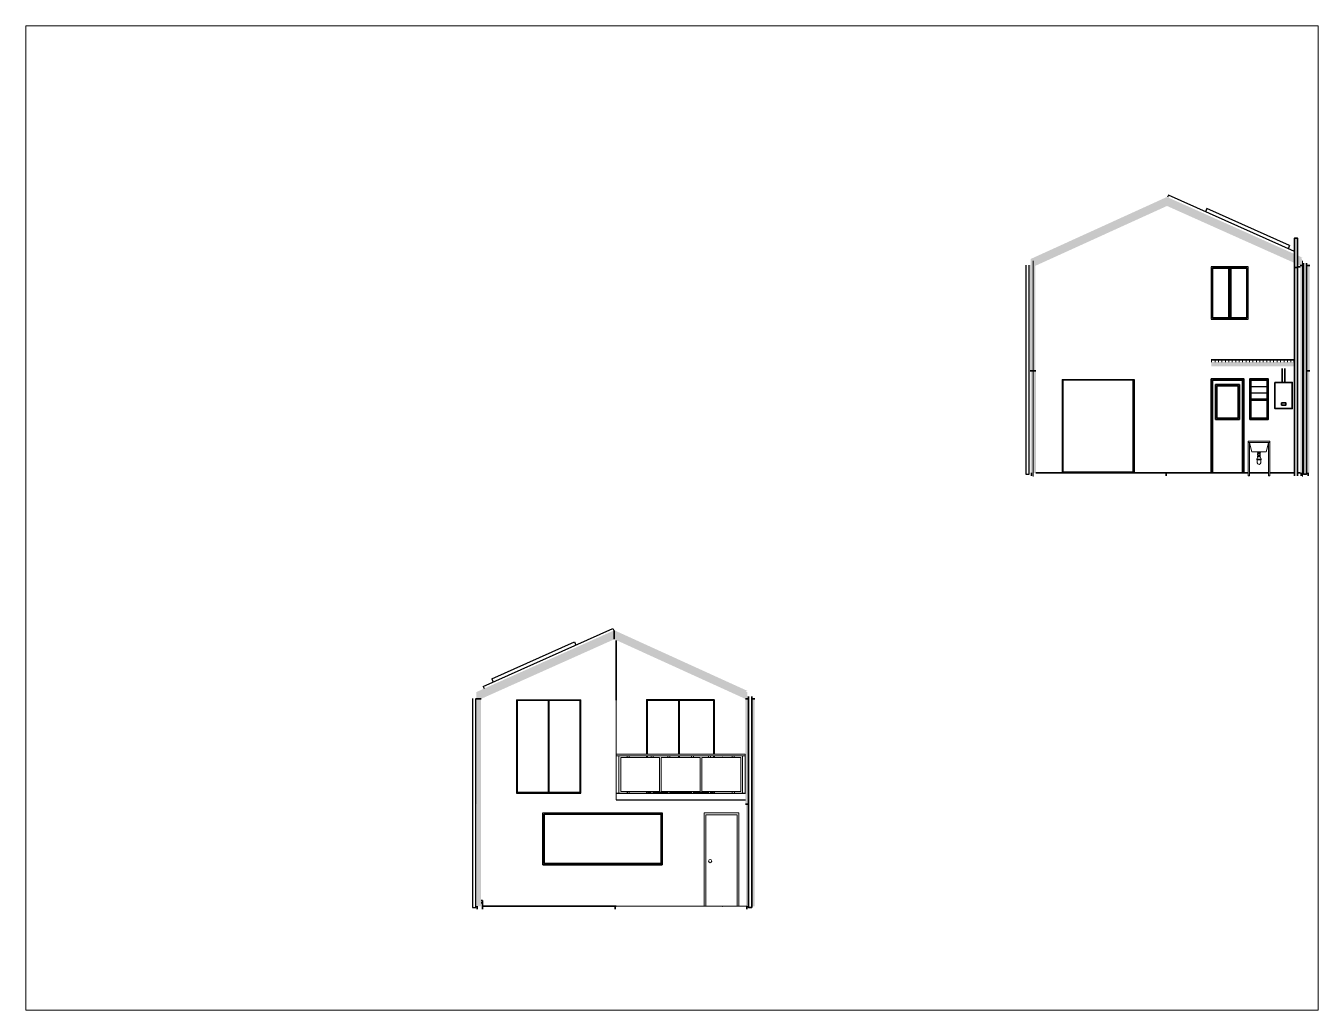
# Paper-space layout 'Layout1' of a CAD drawing. Header units: inches. Extents: x 1.05 to 9.45, y 0.8 to 7.2.
# The model-space entities are those that its viewports show. They can reach past a viewport. Long polylines and large blocks are cut down to what shows.
import ezdxf

# ---------------------------------------------------------------- set-up
doc = ezdxf.new("R2010")
doc.units = ezdxf.units.IN
doc.header["$MEASUREMENT"] = 0
doc.layers.add('_AUX', color=210, linetype='Continuous', lineweight=18, plot=False)
for name, color, linetype, lineweight in [('A-ELEV-MBE1', 7, 'Continuous', 35), ('A-ELEV-MBE2', 4, 'Continuous', 25), ('A-ELEV-PATT', 8, 'Continuous', 18), ('A-FURN', 8, 'Continuous', 18)]:
    doc.layers.add(name, color=color, linetype=linetype, lineweight=lineweight)

msp = doc.modelspace()

# ---------------------------------------------------------------- hatches: boundary and pattern name
at = {"layer": 'A-ELEV-PATT'}
h = msp.add_hatch(color=252, dxfattribs=at)
h.paths.add_polyline_path([(65.315, 18.589), (65.257, 18.589), (65.257, 16.239), (65.315, 16.239)])
h.paths.add_polyline_path([(65.182, 21.009), (65.111, 21.009), (65.111, 18.589), (65.111, 16.239), (65.182, 16.239)])
h.paths.add_polyline_path([(65.327, 21.009), (65.257, 21.009), (65.257, 18.589), (65.327, 18.589)])
h.paths.add_polyline_path([(64.974, 21.276), (62.043, 22.588), (58.905, 21.159), (58.905, 21.019), (58.895, 21.019), (58.895, 21.009), (59.029, 21.009), (62.044, 22.381), (64.974, 21.07)])
h.paths.add_polyline_path([(65.153, 21.17), (65.133, 21.17), (65.133, 21.19), (65.165, 21.19), (65.049, 21.243), (65.049, 21.037), (65.111, 21.009), (65.182, 21.009), (65.182, 21.067), (65.153, 21.067)])
h = msp.add_hatch(color=252, dxfattribs=at)
h.paths.add_polyline_path([(59.015, 21.009), (58.895, 21.009), (58.895, 18.589), (59.015, 18.589)])
h.paths.add_polyline_path([(59.027, 18.589), (58.907, 18.589), (58.907, 16.239), (59.027, 16.239)])
h = msp.add_hatch(color=252, dxfattribs=at)
h.paths.add_polyline_path([(64.851, 18.789), (63.063, 18.789), (63.063, 18.689), (64.851, 18.689)])
h.paths.add_polyline_path([(64.959, 18.789), (64.851, 18.789), (64.851, 18.689), (64.959, 18.689)])
h = msp.add_hatch(dxfattribs=at)
h.set_pattern_fill('LINE', color=256, scale=0.025, angle=270, style=0)
h.set_pattern_definition([(90, (522.65054, -8.5957), (-0.079375, 2e-17), [])])
h.paths.add_polyline_path([(64.965, 18.839), (63.068, 18.839), (63.068, 18.789), (64.965, 18.789)])
h = msp.add_hatch(color=252, dxfattribs=at)
h.paths.add_polyline_path([(46.263, 11.037), (46.152, 11.037), (46.152, 8.617), (46.263, 8.617)])
h.paths.add_polyline_path([(46.263, 8.617), (46.164, 8.617), (46.164, 6.267), (46.263, 6.267)])
h.paths.add_polyline_path([(49.33, 12.41), (49.331, 12.616), (46.152, 11.193), (46.152, 11.037), (46.263, 11.037)])
h.paths.add_polyline_path([(49.331, 12.616), (49.33, 12.41), (52.345, 11.037), (52.416, 11.037), (52.416, 11.095), (52.388, 11.095), (52.388, 11.198), (52.368, 11.198), (52.368, 11.218), (52.4, 11.218)])
h.paths.add_polyline_path([(52.416, 11.037), (52.346, 11.037), (52.346, 8.617), (52.416, 8.617)])
h.paths.add_polyline_path([(52.562, 11.037), (52.491, 11.037), (52.491, 8.617), (52.562, 8.617)])
h.paths.add_polyline_path([(52.416, 8.617), (52.358, 8.617), (52.358, 6.267), (52.416, 6.267)])
h.paths.add_polyline_path([(52.562, 8.617), (52.491, 8.617), (52.491, 6.267), (52.562, 6.267)])

# ---------------------------------------------------------------- linework, layer by layer
at = {"lineweight": 20}
for p, q in [((50.804, 10.201, 1), (50.804, 10.297, 1)), ((50.829, 10.297, 1), (50.829, 10.201, 1))]:
    msp.add_line(p, q, dxfattribs=at)
for points in [[(59.631, 18.39), (61.287, 18.39)], [(61.262, 18.369), (61.262, 16.259)], [(61.287, 18.39), (61.287, 16.239)]]:
    msp.add_lwpolyline(points)
at = {"layer": '_AUX'}
for points in [[(58.966, 21.115), (58.966, 16.158)], [(65.158, 21.115), (65.158, 16.158)]]:
    msp.add_lwpolyline(points, dxfattribs=at)
at = {"layer": 'A-ELEV-MBE1'}
for p, q in [((63.913, 20.979), (63.063, 20.979)), ((63.883, 20.949), (63.093, 20.949)), ((63.093, 19.809), (63.093, 20.949)), ((63.463, 20.949), (63.463, 19.809)), ((63.488, 20.949), (63.488, 19.809)), ((63.513, 20.949), (63.513, 19.809)), ((63.883, 19.809), (63.883, 20.949)), ((65.049, 20.979), (65.111, 20.979)), ((65.111, 21.009), (65.182, 21.009)), ((65.111, 21.009), (65.182, 21.009)), ((65.257, 21.009), (65.328, 21.009)), ((65.257, 21.009), (65.327, 21.009)), ((63.913, 19.779), (63.063, 19.779)), ((63.883, 19.809), (63.093, 19.809)), ((63.063, 18.839), (64.97, 18.839)), ((64.97, 18.789), (64.97, 18.839)), ((59.027, 18.589), (58.895, 18.589)), ((65.257, 18.589), (65.327, 18.589)), ((63.713, 18.269), (63.163, 18.269)), ((63.163, 18.269), (63.163, 17.469)), ((63.683, 18.239), (63.193, 18.239)), ((63.193, 18.239), (63.193, 17.499)), ((63.683, 17.499), (63.683, 18.239)), ((63.713, 18.269), (63.713, 17.469)), ((63.813, 18.399), (63.813, 16.239)), ((63.063, 17.389), (63.063, 16.239)), ((63.713, 17.469), (63.163, 17.469)), ((63.683, 17.499), (63.193, 17.499)), ((59.027, 16.239), (61.995, 16.239)), ((63.063, 16.239), (61.995, 16.239)), ((63.063, 16.239), (63.813, 16.239)), ((63.911, 16.239), (63.813, 16.239)), ((64.381, 16.239), (63.941, 16.239)), ((64.974, 16.239), (64.411, 16.239)), ((65.049, 16.239), (65.111, 16.239)), ((65.133, 16.169), (65.133, 16.239)), ((65.293, 16.239), (65.293, 16.169)), ((49.329, 12.409), (49.33, 12.615)), ((46.263, 11.037, 1), (46.152, 11.037, 1)), ((52.416, 11.037, 1), (52.345, 11.037, 1)), ((52.416, 11.037, 1), (52.346, 11.037, 1)), ((52.562, 11.037, 1), (52.491, 11.037, 1)), ((52.562, 11.037, 1), (52.491, 11.037, 1)), ((47.078, 8.867, 1), (48.563, 8.867, 1)), ((47.688, 8.418, 1), (47.688, 7.218, 1)), ((47.718, 8.388, 1), (50.405, 8.388, 1)), ((47.718, 7.248, 1), (47.718, 8.388, 1)), ((50.405, 7.248, 1), (50.405, 8.388, 1)), ((50.43, 8.418, 1), (50.43, 7.218, 1)), ((52.416, 8.617, 1), (52.346, 8.617, 1)), ((47.688, 7.218, 1), (50.43, 7.218, 1)), ((47.718, 7.248, 1), (50.405, 7.248, 1)), ((46.176, 6.197, 1), (46.176, 6.267, 1)), ((46.263, 6.397, 1), (46.296, 6.397, 1)), ((46.263, 6.347, 1), (46.296, 6.347, 1)), ((46.296, 6.397, 1), (46.296, 6.197, 1)), ((46.296, 6.267, 1), (49.369, 6.267, 1)), ((52.38, 6.267, 1), (52.38, 6.197, 1))]:
    msp.add_line(p, q, dxfattribs=at)
at = {"layer": 'A-ELEV-MBE1', "lineweight": 20}
for p, q in [((63.063, 19.779), (63.063, 20.979)), ((63.913, 19.779), (63.913, 20.979)), ((59.631, 16.239), (59.631, 18.39)), ((59.656, 16.26), (59.656, 18.369)), ((61.262, 18.369), (59.656, 18.369)), ((61.262, 16.259), (59.656, 16.26)), ((47.078, 8.867, 1), (47.078, 11.018, 1)), ((47.078, 11.018, 1), (48.563, 11.018, 1)), ((48.563, 8.867, 1), (48.563, 11.018, 1)), ((49.369, 11.007, 1), (49.369, 8.717, 1)), ((50.072, 9.767, 1), (50.072, 11.018, 1)), ((50.072, 11.018, 1), (51.633, 11.018, 1)), ((51.633, 9.767, 1), (51.633, 11.018, 1)), ((47.103, 8.888, 1), (47.103, 10.998, 1)), ((47.808, 10.997, 1), (47.103, 10.998, 1)), ((47.808, 8.888, 1), (47.808, 10.998, 1)), ((47.833, 8.888, 1), (47.833, 10.998, 1)), ((48.538, 10.998, 2), (47.833, 10.998, 2)), ((48.538, 8.888, 1), (48.538, 10.997, 1)), ((50.097, 9.767, 1), (50.097, 10.998, 1)), ((50.097, 10.998, 1), (50.804, 10.997, 1)), ((50.804, 9.767, 1), (50.804, 10.997, 1)), ((50.829, 9.767, 1), (50.829, 10.997, 1)), ((50.829, 10.997, 1), (51.608, 10.997, 1)), ((51.608, 9.767, 1), (51.608, 10.998, 1)), ((52.342, 9.767, 1), (49.376, 9.767, 1)), ((49.376, 9.767, 1), (49.376, 8.867, 1)), ((49.376, 9.767, 1), (49.376, 9.727, 1)), ((49.376, 9.727, 1), (52.342, 9.727, 1)), ((49.436, 9.727, 1), (49.436, 8.867, 1)), ((50.072, 9.727, 1), (50.072, 9.687, 1)), ((50.097, 9.727, 1), (50.097, 9.687, 1)), ((50.411, 9.687, 1), (51.306, 9.687, 1)), ((50.804, 9.727, 1), (50.804, 9.687, 1)), ((50.829, 9.727, 1), (50.829, 9.687, 1)), ((51.608, 9.727, 1), (51.608, 9.687, 1)), ((51.633, 9.727, 1), (51.633, 9.687, 1)), ((52.282, 9.727, 1), (52.282, 8.867, 1)), ((52.342, 8.867, 1), (52.342, 9.767, 1)), ((47.103, 8.888, 1), (47.808, 8.888, 1)), ((47.833, 8.888, 1), (48.538, 8.888, 1)), ((50.072, 8.906, 1), (50.072, 8.867, 1)), ((50.093, 8.888, 1), (50.093, 8.906, 1)), ((50.093, 8.888, 1), (50.173, 8.888, 1)), ((50.22, 8.888, 1), (50.56, 8.888, 1)), ((50.607, 8.888, 1), (51.108, 8.888, 1)), ((51.154, 8.888, 1), (51.497, 8.888, 1)), ((51.543, 8.888, 1), (51.613, 8.888, 1)), ((51.613, 8.888, 1), (51.613, 8.906, 1)), ((51.633, 8.867, 1), (51.633, 8.906, 1)), ((51.393, 8.418, 1), (51.393, 6.267, 1)), ((52.193, 8.418, 1), (51.393, 8.418, 1)), ((52.153, 8.372, 1), (51.434, 8.372, 1)), ((51.434, 8.372, 1), (51.434, 6.267, 1)), ((52.153, 6.267, 1), (52.153, 8.372, 1)), ((52.193, 6.267, 1), (52.193, 8.418, 1)), ((49.348, 6.267, 1), (52.38, 6.267, 1)), ((51.024, 6.267, 1), (51.824, 6.267, 1))]:
    msp.add_line(p, q, dxfattribs=at)
at = {"layer": 'A-ELEV-MBE1'}
for points in [[(65.049, 20.979), (65.049, 21.238), (65.049, 21.638), (64.974, 21.638), (64.974, 20.979)], [(64.974, 16.169), (64.974, 20.979)], [(65.049, 16.169), (65.049, 20.979)], [(65.257, 21.067), (65.257, 16.21), (65.182, 16.21), (65.182, 21.067)], [(64.697, 18.319), (64.697, 18.639)], [(64.757, 18.319), (64.757, 18.639)], [(63.813, 18.399), (63.813, 18.399), (63.063, 18.399), (63.063, 16.369)], [(63.783, 16.239), (63.783, 18.369), (63.093, 18.369), (63.093, 16.239)], [(64.527, 18.319), (64.927, 18.319), (64.927, 17.719), (64.527, 17.719), (64.527, 18.319)], [(63.973, 17.934), (64.348, 17.934)], [(63.973, 17.909), (64.348, 17.909)], [(64.68, 17.847), (64.78, 17.847), (64.78, 17.797), (64.68, 17.797), (64.68, 17.847)], [(58.929, 16.239), (58.929, 16.169)], [(62.026, 16.169), (62.026, 16.239)]]:
    msp.add_lwpolyline(points, dxfattribs=at)
for points in [[(63.948, 17.469), (63.948, 18.399), (64.373, 18.399), (64.373, 17.469)], [(63.973, 17.494), (63.973, 18.374), (64.348, 18.374), (64.348, 17.494)]]:
    msp.add_lwpolyline(points, close=True, dxfattribs=at)
at = {"layer": 'A-ELEV-MBE1', "elevation": 1}
for points in [[(49.369, 11.007), (49.369, 12.383)], [(52.416, 11.095), (52.416, 6.238), (52.491, 6.238), (52.491, 11.095)], [(49.348, 6.197), (49.348, 6.267)]]:
    msp.add_lwpolyline(points, dxfattribs=at)
at = {"layer": 'A-ELEV-MBE1', "lineweight": 20, "elevation": 1}
for points in [[(49.476, 9.687), (50.371, 9.687), (50.371, 8.906), (49.476, 8.906)], [(49.626, 9.687), (49.673, 9.687), (49.673, 9.727), (49.626, 9.727)], [(50.174, 9.687), (50.22, 9.687), (50.22, 9.727), (50.174, 9.727)], [(50.411, 9.687), (51.306, 9.687), (51.306, 8.906), (50.411, 8.906)], [(50.561, 9.687), (50.608, 9.687), (50.608, 9.727), (50.561, 9.727)], [(51.109, 9.687), (51.155, 9.687), (51.155, 9.727), (51.109, 9.727)], [(51.346, 9.687), (52.242, 9.687), (52.242, 8.906), (51.346, 8.906)], [(51.496, 9.687), (51.543, 9.687), (51.543, 9.727), (51.496, 9.727)], [(52.044, 9.687), (52.09, 9.687), (52.09, 9.727), (52.044, 9.727)], [(49.626, 8.906), (49.673, 8.906), (49.673, 8.866), (49.626, 8.866)], [(50.173, 8.906), (50.22, 8.906), (50.22, 8.866), (50.173, 8.866)], [(50.56, 8.906), (50.607, 8.906), (50.607, 8.866), (50.56, 8.866)], [(51.108, 8.906), (51.154, 8.906), (51.154, 8.866), (51.108, 8.866)], [(51.497, 8.906), (51.543, 8.906), (51.543, 8.866), (51.497, 8.866)], [(52.044, 8.906), (52.091, 8.906), (52.091, 8.866), (52.044, 8.866)]]:
    msp.add_lwpolyline(points, close=True, dxfattribs=at)
at = {"layer": 'A-ELEV-MBE1', "lineweight": 20}
msp.add_circle((51.535, 7.305, 1), 0.0375, dxfattribs=at)
at = {"layer": 'A-ELEV-MBE1'}
msp.add_arc((65.011, 21.024), 0.0589, 230.4349, 309.5651, dxfattribs=at)
at = {"layer": 'A-ELEV-MBE1', "lineweight": 20}
for p in [(63.813, 18.269), (50.074, 11.018, 1), (50.074, 11.018, 1), (50.081, 11.018, 1), (50.088, 11.018, 1), (50.095, 11.018, 1), (50.099, 11.018, 1), (50.102, 11.018, 1), (50.109, 11.018, 1), (50.116, 11.018, 1), (50.123, 11.018, 1), (50.123, 11.018, 1), (50.13, 11.018, 1), (50.137, 11.018, 1), (50.144, 11.018, 1), (50.148, 11.018, 1), (50.151, 11.018, 1), (50.157, 11.018, 1), (50.164, 11.018, 1), (50.171, 11.018, 1), (50.173, 11.018, 1), (50.178, 11.018, 1), (50.185, 11.018, 1), (50.192, 11.018, 1), (50.198, 11.018, 1), (50.199, 11.018, 1), (50.206, 11.018, 1), (50.213, 11.018, 1), (50.22, 11.018, 1), (50.222, 11.018, 1), (50.227, 11.018, 1), (50.234, 11.018, 1), (50.241, 11.018, 1), (50.247, 11.018, 1), (50.248, 11.018, 1), (50.254, 11.018, 1), (50.261, 11.018, 1), (50.268, 11.018, 1), (50.272, 11.018, 1), (50.275, 11.018, 1), (50.282, 11.018, 1), (50.289, 11.018, 1), (50.296, 11.018, 1), (50.297, 11.018, 1), (50.303, 11.018, 1), (50.31, 11.018, 1), (50.317, 11.018, 1), (50.321, 11.018, 1), (50.324, 11.018, 1), (50.331, 11.018, 1), (50.338, 11.018, 1), (50.345, 11.018, 1), (50.346, 11.018, 1), (50.351, 11.018, 1), (50.358, 11.018, 1), (50.365, 11.018, 1), (50.371, 11.018, 1), (50.372, 11.018, 1), (50.379, 11.018, 1), (50.386, 11.018, 1), (50.393, 11.018, 1), (50.396, 11.018, 1), (50.4, 11.018, 1), (50.407, 11.018, 1), (50.414, 11.018, 1), (50.42, 11.018, 1), (50.421, 11.018, 1), (50.428, 11.018, 1), (50.435, 11.018, 1), (50.442, 11.018, 1), (50.445, 11.018, 1), (50.448, 11.018, 1), (50.455, 11.018, 1), (50.462, 11.018, 1), (50.469, 11.018, 1), (50.47, 11.018, 1), (50.476, 11.018, 1), (50.483, 11.018, 1), (50.49, 11.018, 1), (50.495, 11.018, 1), (50.497, 11.018, 1), (50.504, 11.018, 1), (50.511, 11.018, 1), (50.518, 11.018, 1), (50.519, 11.018, 1), (50.525, 11.018, 1), (50.532, 11.018, 1), (50.539, 11.018, 1), (50.544, 11.018, 1), (50.545, 11.018, 1), (50.552, 11.018, 1), (50.559, 11.018, 1), (50.566, 11.018, 1), (50.569, 11.018, 1), (50.573, 11.018, 1), (50.58, 11.018, 1), (50.587, 11.018, 1), (50.594, 11.018, 1), (50.594, 11.018, 1), (50.601, 11.018, 1), (50.608, 11.018, 1), (50.615, 11.018, 1), (50.618, 11.018, 1), (50.622, 11.018, 1), (50.629, 11.018, 1), (50.636, 11.018, 1), (50.642, 11.018, 1), (50.643, 11.018, 1), (50.649, 11.018, 1), (50.656, 11.018, 1), (50.663, 11.018, 1), (50.668, 11.018, 1), (50.67, 11.018, 1), (50.677, 11.018, 1), (50.684, 11.018, 1), (50.691, 11.018, 1), (50.693, 11.018, 1), (50.698, 11.018, 1), (50.705, 11.018, 1), (50.712, 11.018, 1), (50.717, 11.018, 1), (50.719, 11.018, 1), (50.726, 11.018, 1), (50.733, 11.018, 1), (50.739, 11.018, 1), (50.742, 11.018, 1), (50.746, 11.018, 1), (50.753, 11.018, 1), (50.76, 11.018, 1), (50.767, 11.018, 1), (50.767, 11.018, 1), (50.774, 11.018, 1), (50.781, 11.018, 1), (50.788, 11.018, 1), (50.792, 11.018, 1), (50.795, 11.018, 1), (50.802, 11.018, 1), (50.809, 11.018, 1), (50.816, 11.018, 1), (50.816, 11.018, 1), (50.823, 11.018, 1), (50.83, 11.018, 1), (50.836, 11.018, 1), (50.841, 11.018, 1), (50.843, 11.018, 1), (50.85, 11.018, 1), (50.857, 11.018, 1), (50.864, 11.018, 1), (50.866, 11.018, 1), (50.871, 11.018, 1), (50.878, 11.018, 1), (50.885, 11.018, 1), (50.891, 11.018, 1), (50.892, 11.018, 1), (50.899, 11.018, 1), (50.906, 11.018, 1), (50.913, 11.018, 1), (50.915, 11.018, 1), (50.92, 11.018, 1), (50.927, 11.018, 1), (50.933, 11.018, 1), (50.94, 11.018, 1), (50.94, 11.018, 1), (50.947, 11.018, 1), (50.954, 11.018, 1), (50.961, 11.018, 1), (50.965, 11.018, 1), (50.968, 11.018, 1), (50.975, 11.018, 1), (50.982, 11.018, 1), (50.989, 11.018, 1), (50.99, 11.018, 1), (50.996, 11.018, 1), (51.003, 11.018, 1), (51.01, 11.018, 1), (51.014, 11.018, 1), (51.017, 11.018, 1), (51.024, 11.018, 1), (51.03, 11.018, 1), (51.037, 11.018, 1), (51.039, 11.018, 1), (51.044, 11.018, 1), (51.051, 11.018, 1), (51.058, 11.018, 1), (51.064, 11.018, 1), (51.065, 11.018, 1), (51.072, 11.018, 1), (51.079, 11.018, 1), (51.086, 11.018, 1), (51.089, 11.018, 1), (51.093, 11.018, 1), (51.1, 11.018, 1), (51.107, 11.018, 1), (51.113, 11.018, 1), (51.114, 11.018, 1), (51.121, 11.018, 1), (51.127, 11.018, 1), (51.134, 11.018, 1), (51.138, 11.018, 1), (51.141, 11.018, 1), (51.148, 11.018, 1), (51.155, 11.018, 1), (51.162, 11.018, 1), (51.163, 11.018, 1), (51.169, 11.018, 1), (51.176, 11.018, 1), (51.183, 11.018, 1), (51.188, 11.018, 1), (51.19, 11.018, 1), (51.197, 11.018, 1), (51.204, 11.018, 1), (51.211, 11.018, 1), (51.212, 11.018, 1), (51.218, 11.018, 1), (51.224, 11.018, 1), (51.231, 11.018, 1), (51.237, 11.018, 1), (51.238, 11.018, 1), (51.245, 11.018, 1), (51.252, 11.018, 1), (51.259, 11.018, 1), (51.262, 11.018, 1), (51.266, 11.018, 1), (51.273, 11.018, 1), (51.28, 11.018, 1), (51.287, 11.018, 1), (51.287, 11.018, 1), (51.294, 11.018, 1), (51.301, 11.018, 1), (51.308, 11.018, 1), (51.311, 11.018, 1), (51.315, 11.018, 1), (51.321, 11.018, 1), (51.328, 11.018, 1), (51.335, 11.018, 1), (51.336, 11.018, 1), (51.342, 11.018, 1), (51.349, 11.018, 1), (51.356, 11.018, 1), (51.361, 11.018, 1), (51.363, 11.018, 1), (51.37, 11.018, 1), (51.377, 11.018, 1), (51.384, 11.018, 1), (51.386, 11.018, 1), (51.391, 11.018, 1), (51.398, 11.018, 1), (51.405, 11.018, 1), (51.41, 11.018, 1), (51.412, 11.018, 1), (51.418, 11.018, 1), (51.425, 11.018, 1), (51.432, 11.018, 1), (51.435, 11.018, 1), (51.439, 11.018, 1), (51.446, 11.018, 1), (51.453, 11.018, 1), (51.46, 11.018, 1), (51.46, 11.018, 1), (51.467, 11.018, 1), (51.474, 11.018, 1), (51.481, 11.018, 1), (51.485, 11.018, 1), (51.488, 11.018, 1), (51.495, 11.018, 1), (51.502, 11.018, 1), (51.509, 11.018, 1), (51.509, 11.018, 1), (51.515, 11.018, 1), (51.522, 11.018, 1), (51.529, 11.018, 1), (51.534, 11.018, 1), (51.536, 11.018, 1), (51.543, 11.018, 1), (51.55, 11.018, 1), (51.557, 11.018, 1), (51.559, 11.018, 1), (51.564, 11.018, 1), (51.571, 11.018, 1), (51.578, 11.018, 1), (51.584, 11.018, 1), (51.585, 11.018, 1), (51.592, 11.018, 1), (51.599, 11.018, 1), (51.605, 11.018, 1), (51.608, 11.018, 1), (51.612, 11.018, 1), (51.619, 11.018, 1), (51.626, 11.018, 1), (51.811, 9.727, 1), (49.626, 8.891, 1), (49.641, 8.866, 1), (49.666, 8.906, 1), (49.673, 8.874, 1), (51.824, 6.267, 1)]:
    msp.add_point(p, dxfattribs=at)
at = {"layer": 'A-ELEV-MBE2'}
for p, q in [((62.931, 22.258), (62.927, 22.247)), ((49.369, 8.867, 1), (52.346, 8.867, 1)), ((49.369, 8.717, 1), (52.346, 8.717, 1))]:
    msp.add_line(p, q, dxfattribs=at)
for points in [[(62.078, 22.627), (62.058, 22.581)], [(64.974, 21.331), (62.078, 22.627)], [(62.959, 22.32), (62.927, 22.247)], [(64.862, 21.469), (62.959, 22.32)], [(64.862, 21.469), (64.829, 21.396)], [(58.8, 21.019), (58.8, 16.21), (58.875, 16.21), (58.875, 21.019)], [(63.973, 18.227), (64.348, 18.227)], [(63.973, 18.08), (64.348, 18.08)]]:
    msp.add_lwpolyline(points, dxfattribs=at)
at = {"layer": 'A-ELEV-MBE2', "elevation": 1}
for points in [[(46.313, 11.32), (49.296, 12.655)], [(49.296, 12.655), (49.316, 12.609)], [(46.513, 11.497), (48.415, 12.348)], [(48.415, 12.348), (48.447, 12.275)], [(46.313, 11.32), (46.334, 11.274)], [(46.513, 11.497), (46.545, 11.424)], [(46.067, 11.047), (46.067, 6.238), (46.142, 6.238), (46.142, 11.047)]]:
    msp.add_lwpolyline(points, dxfattribs=at)
at = {"layer": 'A-ELEV-PATT'}
msp.add_line((47.688, 8.418, 1), (50.43, 8.418, 1), dxfattribs=at)
at = {"layer": 'A-FURN'}
for p, q in [((63.911, 16.964), (63.911, 16.944)), ((63.911, 16.964), (63.911, 16.169)), ((64.406, 16.969), (63.916, 16.969)), ((64.411, 16.964), (64.411, 16.169)), ((64.406, 16.939), (63.916, 16.939)), ((63.941, 16.939), (63.986, 16.744)), ((63.941, 16.939), (63.941, 16.169)), ((64.305, 16.719), (64.016, 16.719)), ((64.136, 16.686), (64.136, 16.706)), ((64.136, 16.633), (64.136, 16.656)), ((64.186, 16.686), (64.186, 16.706)), ((64.186, 16.633), (64.186, 16.656)), ((64.381, 16.939), (64.335, 16.744)), ((64.381, 16.939), (64.381, 16.169)), ((64.12, 16.539), (64.12, 16.473)), ((64.136, 16.607), (64.136, 16.609)), ((64.186, 16.607), (64.136, 16.607)), ((64.186, 16.607), (64.186, 16.609)), ((64.202, 16.539), (64.202, 16.473)), ((63.916, 16.169), (63.911, 16.169)), ((63.916, 16.169), (63.941, 16.169)), ((64.406, 16.169), (64.381, 16.169)), ((64.406, 16.169), (64.411, 16.169))]:
    msp.add_line(p, q, dxfattribs=at)
for points in [[(64.198, 16.719), (64.123, 16.719), (64.123, 16.713), (64.198, 16.713)], [(64.191, 16.686), (64.13, 16.686), (64.13, 16.656), (64.191, 16.656)], [(64.212, 16.551), (64.11, 16.551), (64.11, 16.539), (64.212, 16.539)], [(64.191, 16.633), (64.13, 16.633), (64.13, 16.609), (64.191, 16.609)]]:
    msp.add_lwpolyline(points, close=True, dxfattribs=at)
for points in [[(64.129, 16.713), (64.132, 16.706), (64.161, 16.706)], [(64.193, 16.713), (64.19, 16.706), (64.161, 16.706)], [(64.136, 16.607), (64.113, 16.555), (64.113, 16.551), (64.113, 16.551)], [(64.186, 16.607), (64.208, 16.555), (64.208, 16.551), (64.208, 16.551)]]:
    msp.add_lwpolyline(points, dxfattribs=at)
for centre, radius, start, end in [((63.916, 16.964), 0.005, 90, 180), ((64.406, 16.964), 0.005, 0, 90), ((63.916, 16.944), 0.005, 180, 270), ((64.016, 16.749), 0.03, 189.4623, 270), ((64.305, 16.749), 0.03, 270, 350.5377), ((64.406, 16.944), 0.005, 270, 0), ((64.161, 16.473), 0.0409, 180, 0)]:
    msp.add_arc(centre, radius, start, end, dxfattribs=at)

psp = doc.layouts.get("Layout1")

# ---------------------------------------------------------------- viewports
at = {"layer": '0'}
psp.add_viewport(center=(5.25, 4), size=(8.4, 6.4), view_center_point=(50.6568, 15.2002), view_height=22.651112, dxfattribs=at)

doc.saveas('drawing.dxf')
